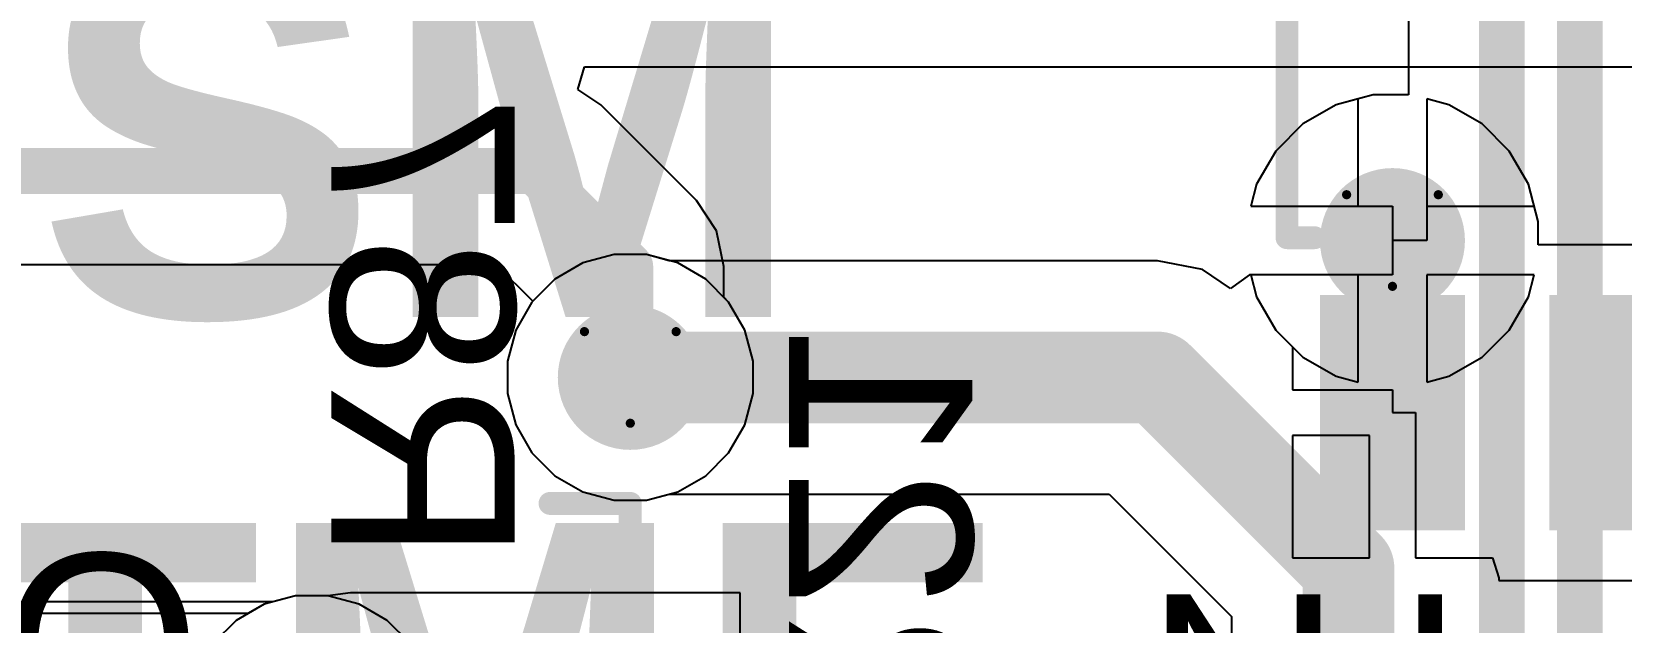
# Model space of a CAD drawing. Header units: inches. Extents: x -21 to 276, y -5 to 220.
# Drawn here: x 1.41 to 10.21, y 58.31 to 61.58 of the extents above; entities that cross this region are included whole.
import ezdxf

# ---------------------------------------------------------------- set-up
doc = ezdxf.new("R2010")
doc.units = ezdxf.units.IN
for name, color, linetype in [('Bottom Layer', 5, 'Continuous'), ('Bottom Overlay', 54, 'Continuous'), ('Bottom Paste', 16, 'Continuous'), ('Bottom Solder', 6, 'Continuous'), ('Drill Drawing', 1, 'Continuous'), ('Ground', 16, 'Continuous'), ('Power + Signal', 76, 'Continuous'), ('Top Layer', 1, 'Continuous'), ('Top Overlay', 2, 'Continuous'), ('Top Solder', 216, 'Continuous'), ('Via Holes', 16, 'Continuous')]:
    doc.layers.add(name, color=color, linetype=linetype)
doc.styles.add('Arial', font='', dxfattribs={"height": 0.2})
doc.styles.add('Arial_Bold', font='', dxfattribs={"height": 0.2})
doc.styles.get('Arial').set_extended_font_data('Arial')
doc.styles.get('Arial_Bold').set_extended_font_data('Arial', bold=True)

# ---------------------------------------------------------------- blocks, each defined once
blk = doc.blocks.new('SOP_16_150____B_59')
at = {"layer": 'Bottom Layer'}
for points in [[(-3.425, 4.745), (-2.325, 4.745), (-2.325, 4.145), (-3.425, 4.145)], [(-3.425, 3.475), (-2.325, 3.475), (-2.325, 2.875), (-3.425, 2.875)]]:
    blk.add_hatch(color=5, dxfattribs=at).paths.add_polyline_path(points)
at = {"layer": 'Bottom Paste'}
for points in [[(-3.425, 4.745), (-2.325, 4.745), (-2.325, 4.145), (-3.425, 4.145)], [(-3.425, 3.475), (-2.325, 3.475), (-2.325, 2.875), (-3.425, 2.875)]]:
    blk.add_hatch(color=16, dxfattribs=at).paths.add_polyline_path(points)
at = {"layer": 'Bottom Solder'}
for points in [[(-3.5266, 4.8466), (-2.2234, 4.8466), (-2.2234, 4.0434), (-3.5266, 4.0434)], [(-3.5266, 3.5766), (-2.2234, 3.5766), (-2.2234, 2.7734), (-3.5266, 2.7734)]]:
    blk.add_hatch(color=6, dxfattribs=at).paths.add_polyline_path(points)
at = {"layer": 'Bottom Overlay'}
for points in [[(-1.905, 5.0292, 0.127, 0.127, 0), (1.905, 5.0292, 0.127, 0.127, 0)], [(-1.905, 5.0292, 0.127, 0.127, 0), (-1.905, 4.8768, 0.127, 0.127, 0)]]:
    blk.add_lwpolyline(points, format="xyseb", dxfattribs=at)
for points in [[(-1.9367, 5.0292, 0.0635, 0.0635, 1), (-1.8733, 5.0292, 0.0635, 0.0635, 1)], [(-1.9367, 5.0292, 0.0635, 0.0635, 1), (-1.8733, 5.0292, 0.0635, 0.0635, 1)], [(-1.9367, 4.8768, 0.0635, 0.0635, 1), (-1.8733, 4.8768, 0.0635, 0.0635, 1)]]:
    blk.add_lwpolyline(points, format="xyseb", close=True, dxfattribs=at)

msp = doc.modelspace()

# ---------------------------------------------------------------- hatches: boundary and pattern name
at = {"layer": 'Bottom Layer'}
h = msp.add_hatch(color=5, dxfattribs=at)
edge = h.paths.add_edge_path()
edge.add_arc((8.9444, 60.4256), 0.3, 0, 360)
h = msp.add_hatch(color=5, dxfattribs=at)
edge = h.paths.add_edge_path()
edge.add_arc((4.7219, 59.6665), 0.3, 0, 360)
at = {"layer": 'Bottom Solder'}
h = msp.add_hatch(color=6, dxfattribs=at)
edge = h.paths.add_edge_path()
edge.add_arc((8.9444, 60.4256), 0.4016, 0, 360)
h = msp.add_hatch(color=6, dxfattribs=at)
edge = h.paths.add_edge_path()
edge.add_arc((4.7219, 59.6665), 0.4016, 0, 360)
at = {"layer": 'Ground'}
h = msp.add_hatch(color=16, dxfattribs=at)
edge = h.paths.add_edge_path()
edge.add_arc((8.9444, 60.4256), 0.3, 0, 360)
h = msp.add_hatch(color=16, dxfattribs=at)
edge = h.paths.add_edge_path()
edge.add_arc((4.7219, 59.6665), 0.3, 0, 360)
at = {"layer": 'Power + Signal'}
h = msp.add_hatch(color=76, dxfattribs=at)
edge = h.paths.add_edge_path()
edge.add_arc((8.9444, 60.4256), 0.3, 0, 360)
h = msp.add_hatch(color=76, dxfattribs=at)
edge = h.paths.add_edge_path()
edge.add_arc((4.7219, 59.6665), 0.3, 0, 360)
at = {"layer": 'Top Layer'}
h = msp.add_hatch(color=1, dxfattribs=at)
edge = h.paths.add_edge_path()
edge.add_arc((8.9444, 60.4256), 0.3, 0, 360)
h = msp.add_hatch(color=1, dxfattribs=at)
edge = h.paths.add_edge_path()
edge.add_arc((4.7219, 59.6665), 0.3, 0, 360)
at = {"layer": 'Top Solder'}
h = msp.add_hatch(color=216, dxfattribs=at)
edge = h.paths.add_edge_path()
edge.add_arc((8.9444, 60.4256), 0.4016, 0, 360)
h = msp.add_hatch(color=216, dxfattribs=at)
edge = h.paths.add_edge_path()
edge.add_arc((4.7219, 59.6665), 0.4016, 0, 360)
at = {"layer": 'Via Holes'}
h = msp.add_hatch(color=7, dxfattribs=at)
edge = h.paths.add_edge_path()
edge.add_arc((8.9444, 60.4256), 0.15, 0, 360)
h = msp.add_hatch(color=7, dxfattribs=at)
edge = h.paths.add_edge_path()
edge.add_arc((4.7219, 59.6665), 0.15, 0, 360)

# ---------------------------------------------------------------- linework, layer by layer
at = {"layer": 'Bottom Layer'}
for p, q in [((4.4304, 61.2624), (4.4689, 61.3894)), ((4.4689, 61.3894), (18.837, 61.3894)), ((4.5578, 61.1773), (4.4304, 61.2624)), ((8.7539, 61.2111), (8.6325, 61.1785)), ((8.7539, 60.6161), (8.7539, 61.2111)), ((9.2563, 61.1785), (9.1349, 61.2111)), ((9.1349, 61.2111), (9.1349, 60.4256)), ((5.0881, 60.6469), (4.5578, 61.1773)), ((8.6325, 61.1785), (8.4483, 61.0722)), ((9.4405, 61.0722), (9.2563, 61.1785)), ((8.4483, 61.0722), (8.2978, 60.9217)), ((9.5909, 60.9217), (9.4405, 61.0722)), ((8.2978, 60.9217), (8.1914, 60.7375)), ((9.6973, 60.7375), (9.5909, 60.9217)), ((8.1914, 60.7375), (8.1589, 60.6161)), ((9.7524, 60.532), (9.6973, 60.7375)), ((5.2004, 60.4789), (5.0881, 60.6469)), ((8.1589, 60.6161), (8.7539, 60.6161)), ((9.7524, 60.4022), (9.7524, 60.532)), ((5.2398, 60.2807), (5.2004, 60.4789)), ((9.1349, 60.4256), (8.9444, 60.4256)), ((8.9444, 60.4256), (8.9444, 60.2351)), ((14.6134, 60.4022), (9.7524, 60.4022)), ((0.8068, 60.2931), (3.977, 60.2931)), ((3.977, 60.2931), (4.1812, 60.0889)), ((5.2398, 60.1116), (5.2398, 60.2807)), ((8.9444, 60.2351), (8.1589, 60.2351)), ((8.1589, 60.2351), (8.1914, 60.1137)), ((4.1769, 60.0846), (4.0873, 59.9294)), ((4.1812, 60.0889), (4.1769, 60.0846)), ((5.2668, 60.0846), (5.2398, 60.1116)), ((5.3565, 59.9294), (5.2668, 60.0846)), ((8.1914, 60.1137), (8.2978, 59.9295)), ((4.0873, 59.9294), (4.0409, 59.7562)), ((5.4029, 59.7562), (5.3565, 59.9294)), ((8.2978, 59.9295), (8.3904, 59.8369)), ((8.3904, 59.8369), (8.3904, 59.5982)), ((4.0409, 59.7562), (4.0409, 59.5768)), ((5.4029, 59.5768), (5.4029, 59.7562)), ((4.0409, 59.5768), (4.0873, 59.4036)), ((5.3565, 59.4036), (5.4029, 59.5768)), ((8.3904, 59.5982), (8.9444, 59.5982)), ((8.9444, 59.5982), (8.9444, 59.4712)), ((8.9444, 59.4712), (9.0714, 59.4712)), ((9.0714, 59.4712), (9.0714, 58.6672)), ((4.0873, 59.4036), (4.1769, 59.2484)), ((5.2668, 59.2484), (5.3565, 59.4036)), ((8.8174, 59.3442), (8.3904, 59.3442)), ((8.3904, 59.3442), (8.3904, 58.6672)), ((8.8174, 58.6672), (8.8174, 59.3442)), ((4.1769, 59.2484), (4.3037, 59.1216)), ((5.14, 59.1216), (5.2668, 59.2484)), ((4.3037, 59.1216), (4.459, 59.0319)), ((4.9847, 59.0319), (5.14, 59.1216)), ((4.459, 59.0319), (4.6322, 58.9855)), ((4.8115, 58.9855), (4.9847, 59.0319)), ((4.6322, 58.9855), (4.8115, 58.9855)), ((8.3904, 58.6672), (8.8174, 58.6672)), ((9.0714, 58.6672), (9.4984, 58.6672)), ((9.4984, 58.6672), (9.5334, 58.5547)), ((3.1725, 58.4727), (3.0462, 58.4552)), ((3.1725, 58.4727), (3.1725, 58.4727)), ((5.3315, 58.4727), (3.1725, 58.4727)), ((5.3315, 57.9749), (5.3315, 58.4727)), ((9.5334, 58.5547), (9.5334, 58.5402)), ((9.5334, 58.5402), (18.5154, 58.5402)), ((2.7417, 58.4216), (0.6671, 58.4216)), ((2.8669, 58.4552), (2.7417, 58.4216)), ((3.0462, 58.4552), (2.8669, 58.4552))]:
    msp.add_line(p, q, dxfattribs=at)
for points in [[(0.2908, 60.811, 0.254, 0.254, 0), (4.1915, 60.811, 0.254, 0.254, 0)], [(4.1915, 60.811, 0.254, 0.254, 0), (4.7219, 60.2807, 0.254, 0.254, 0)], [(8.9444, 59.4712, 0.4572, 0.4572, 0), (8.9444, 60.4256, 0.4572, 0.4572, 0)], [(4.7219, 59.6665, 0.254, 0.254, 0), (4.7219, 60.2807, 0.254, 0.254, 0)]]:
    msp.add_lwpolyline(points, format="xyseb", dxfattribs=at)
for points in [[(4.128, 60.811, 0.127, 0.127, 1), (4.255, 60.811, 0.127, 0.127, 1)], [(4.128, 60.811, 0.127, 0.127, 1), (4.255, 60.811, 0.127, 0.127, 1)], [(8.8301, 60.4256, 0.2286, 0.2286, 1), (9.0587, 60.4256, 0.2286, 0.2286, 1)], [(4.6584, 60.2807, 0.127, 0.127, 1), (4.7854, 60.2807, 0.127, 0.127, 1)], [(4.6584, 60.2807, 0.127, 0.127, 1), (4.7854, 60.2807, 0.127, 0.127, 1)], [(4.6584, 59.6665, 0.127, 0.127, 1), (4.7854, 59.6665, 0.127, 0.127, 1)], [(8.8301, 59.4712, 0.2286, 0.2286, 1), (9.0587, 59.4712, 0.2286, 0.2286, 1)]]:
    msp.add_lwpolyline(points, format="xyseb", close=True, dxfattribs=at)
at = {"layer": 'Bottom Overlay'}
for points in [[(4.2774, 58.968, 0.127, 0.127, 0), (4.7219, 58.968, 0.127, 0.127, 0)], [(4.7219, 58.1806, 0.127, 0.127, 0), (4.7219, 58.968, 0.127, 0.127, 0)]]:
    msp.add_lwpolyline(points, format="xyseb", dxfattribs=at)
for points in [[(4.2456, 58.968, 0.0635, 0.0635, 1), (4.3091, 58.968, 0.0635, 0.0635, 1)], [(4.6901, 58.968, 0.0635, 0.0635, 1), (4.7536, 58.968, 0.0635, 0.0635, 1)], [(4.6901, 58.968, 0.0635, 0.0635, 1), (4.7536, 58.968, 0.0635, 0.0635, 1)]]:
    msp.add_lwpolyline(points, format="xyseb", close=True, dxfattribs=at)
at = {"layer": 'Drill Drawing'}
for points in [[(8.6904, 60.6796, 0.0508, 0.0508, 0), (9.1984, 60.6796, 0.0508, 0.0508, 0)], [(8.6904, 60.6796, 0.0508, 0.0508, 0), (8.9444, 60.1716, 0.0508, 0.0508, 0)], [(8.9444, 60.1716, 0.0508, 0.0508, 0), (9.1984, 60.6796, 0.0508, 0.0508, 0)], [(4.4679, 59.9205, 0.0508, 0.0508, 0), (4.9759, 59.9205, 0.0508, 0.0508, 0)], [(4.4679, 59.9205, 0.0508, 0.0508, 0), (4.7219, 59.4125, 0.0508, 0.0508, 0)], [(4.7219, 59.4125, 0.0508, 0.0508, 0), (4.9759, 59.9205, 0.0508, 0.0508, 0)]]:
    msp.add_lwpolyline(points, format="xyseb", dxfattribs=at)
for points in [[(8.6777, 60.6796, 0.0254, 0.0254, 1), (8.7031, 60.6796, 0.0254, 0.0254, 1)], [(8.6777, 60.6796, 0.0254, 0.0254, 1), (8.7031, 60.6796, 0.0254, 0.0254, 1)], [(9.1857, 60.6796, 0.0254, 0.0254, 1), (9.2111, 60.6796, 0.0254, 0.0254, 1)], [(9.1857, 60.6796, 0.0254, 0.0254, 1), (9.2111, 60.6796, 0.0254, 0.0254, 1)], [(8.9317, 60.1716, 0.0254, 0.0254, 1), (8.9571, 60.1716, 0.0254, 0.0254, 1)], [(8.9317, 60.1716, 0.0254, 0.0254, 1), (8.9571, 60.1716, 0.0254, 0.0254, 1)], [(4.4552, 59.9205, 0.0254, 0.0254, 1), (4.4806, 59.9205, 0.0254, 0.0254, 1)], [(4.4552, 59.9205, 0.0254, 0.0254, 1), (4.4806, 59.9205, 0.0254, 0.0254, 1)], [(4.9632, 59.9205, 0.0254, 0.0254, 1), (4.9886, 59.9205, 0.0254, 0.0254, 1)], [(4.9632, 59.9205, 0.0254, 0.0254, 1), (4.9886, 59.9205, 0.0254, 0.0254, 1)], [(4.7092, 59.4125, 0.0254, 0.0254, 1), (4.7346, 59.4125, 0.0254, 0.0254, 1)], [(4.7092, 59.4125, 0.0254, 0.0254, 1), (4.7346, 59.4125, 0.0254, 0.0254, 1)]]:
    msp.add_lwpolyline(points, format="xyseb", close=True, dxfattribs=at)
at = {"layer": 'Ground'}
for p, q in [((8.7539, 61.2111), (8.6325, 61.1785)), ((8.7539, 60.6161), (8.7539, 61.2111)), ((9.2563, 61.1785), (9.1349, 61.2111)), ((9.1349, 61.2111), (9.1349, 60.6161)), ((8.6325, 61.1785), (8.4483, 61.0722)), ((9.4405, 61.0722), (9.2563, 61.1785)), ((8.4483, 61.0722), (8.2978, 60.9217)), ((9.5909, 60.9217), (9.4405, 61.0722)), ((8.2978, 60.9217), (8.1914, 60.7375)), ((9.6973, 60.7375), (9.5909, 60.9217)), ((8.1914, 60.7375), (8.1589, 60.6161)), ((9.7298, 60.6161), (9.6973, 60.7375)), ((8.1589, 60.6161), (8.7539, 60.6161)), ((9.1349, 60.6161), (9.7298, 60.6161)), ((4.6322, 60.3475), (4.459, 60.3011)), ((4.8115, 60.3475), (4.6322, 60.3475)), ((4.9847, 60.3011), (4.8115, 60.3475)), ((4.459, 60.3011), (4.3037, 60.2114)), ((5.14, 60.2114), (4.9847, 60.3011)), ((8.7539, 60.2351), (8.1589, 60.2351)), ((8.1589, 60.2351), (8.1914, 60.1137)), ((8.7539, 59.6401), (8.7539, 60.2351)), ((9.7298, 60.2351), (9.1349, 60.2351)), ((9.1349, 60.2351), (9.1349, 59.6401)), ((9.6973, 60.1137), (9.7298, 60.2351)), ((4.3037, 60.2114), (4.1769, 60.0846)), ((5.2668, 60.0846), (5.14, 60.2114)), ((4.1769, 60.0846), (4.0873, 59.9294)), ((5.3565, 59.9294), (5.2668, 60.0846)), ((8.1914, 60.1137), (8.2978, 59.9295)), ((9.5909, 59.9295), (9.6973, 60.1137)), ((4.0873, 59.9294), (4.0409, 59.7562)), ((5.4029, 59.7562), (5.3565, 59.9294)), ((8.2978, 59.9295), (8.4483, 59.779)), ((9.4405, 59.779), (9.5909, 59.9295)), ((4.0409, 59.7562), (4.0409, 59.5768)), ((5.4029, 59.5768), (5.4029, 59.7562)), ((8.4483, 59.779), (8.6325, 59.6727)), ((9.2563, 59.6727), (9.4405, 59.779)), ((8.6325, 59.6727), (8.7539, 59.6401)), ((9.1349, 59.6401), (9.2563, 59.6727)), ((4.0409, 59.5768), (4.0873, 59.4036)), ((5.3565, 59.4036), (5.4029, 59.5768)), ((4.0873, 59.4036), (4.1769, 59.2484)), ((5.2668, 59.2484), (5.3565, 59.4036)), ((4.1769, 59.2484), (4.3037, 59.1216)), ((5.14, 59.1216), (5.2668, 59.2484)), ((4.3037, 59.1216), (4.459, 59.0319)), ((4.9847, 59.0319), (5.14, 59.1216)), ((4.459, 59.0319), (4.6322, 58.9855)), ((4.8115, 58.9855), (4.9847, 59.0319)), ((4.6322, 58.9855), (4.8115, 58.9855)), ((2.6937, 58.4088), (2.5384, 58.3191)), ((2.8669, 58.4552), (2.6937, 58.4088)), ((3.0462, 58.4552), (2.8669, 58.4552)), ((3.2194, 58.4088), (3.0462, 58.4552)), ((3.3747, 58.3191), (3.2194, 58.4088)), ((2.5384, 58.3191), (2.4116, 58.1923)), ((3.5015, 58.1923), (3.3747, 58.3191))]:
    msp.add_line(p, q, dxfattribs=at)
at = {"layer": 'Power + Signal'}
for p, q in [((9.0324, 62.0533), (9.0324, 61.2336)), ((8.838, 61.2336), (8.6325, 61.1785)), ((9.0324, 61.2336), (8.838, 61.2336)), ((8.6325, 61.1785), (8.4483, 61.0722)), ((8.4483, 61.0722), (8.2978, 60.9217)), ((8.2978, 60.9217), (8.1914, 60.7375)), ((8.1914, 60.7375), (8.1589, 60.6161)), ((8.1589, 60.6161), (8.9444, 60.6161)), ((8.9444, 60.6161), (8.9444, 60.2351)), ((4.6322, 60.3475), (4.459, 60.3011)), ((4.8115, 60.3475), (4.6322, 60.3475)), ((4.9368, 60.3139), (4.8115, 60.3475)), ((4.459, 60.3011), (4.3037, 60.2114)), ((7.6435, 60.3139), (4.9368, 60.3139)), ((7.8913, 60.2647), (7.6435, 60.3139)), ((8.0475, 60.1603), (7.8913, 60.2647)), ((8.1519, 60.2351), (8.0475, 60.1603)), ((8.9444, 60.2351), (8.1519, 60.2351)), ((4.3037, 60.2114), (4.1769, 60.0846)), ((4.1769, 60.0846), (4.0873, 59.9294)), ((4.0873, 59.9294), (4.0409, 59.7562)), ((4.0409, 59.7562), (4.0409, 59.5768)), ((4.0409, 59.5768), (4.0873, 59.4036)), ((4.0873, 59.4036), (4.1769, 59.2484)), ((4.1769, 59.2484), (4.3037, 59.1216)), ((4.3037, 59.1216), (4.459, 59.0319)), ((4.459, 59.0319), (4.6322, 58.9855)), ((4.8115, 58.9855), (4.9368, 59.0191)), ((4.9368, 59.0191), (7.3753, 59.0191)), ((7.3753, 59.0191), (8.0535, 58.3409)), ((4.6322, 58.9855), (4.8115, 58.9855)), ((2.6937, 58.4088), (2.5384, 58.3191)), ((2.8669, 58.4552), (2.6937, 58.4088)), ((3.0462, 58.4552), (2.8669, 58.4552)), ((3.2194, 58.4088), (3.0462, 58.4552)), ((3.3747, 58.3191), (3.2194, 58.4088)), ((2.5384, 58.3191), (2.4116, 58.1923)), ((3.5015, 58.1923), (3.3747, 58.3191)), ((8.0535, 58.3409), (8.0535, 52.3248))]:
    msp.add_line(p, q, dxfattribs=at)
for points in [[(9.5504, 48.7725, 0.254, 0.254, 0), (9.5504, 62.0533, 0.254, 0.254, 0)], [(9.9822, 48.9514, 0.254, 0.254, 0), (9.9822, 61.8744, 0.254, 0.254, 0)], [(4.7219, 59.6665, 0.508, 0.508, 0), (7.6435, 59.6665, 0.508, 0.508, 0)], [(7.6435, 59.6665, 0.508, 0.508, 0), (8.7009, 58.6091, 0.508, 0.508, 0)], [(8.7009, 47.4905, 0.508, 0.508, 0), (8.7009, 58.6091, 0.508, 0.508, 0)]]:
    msp.add_lwpolyline(points, format="xyseb", dxfattribs=at)
for points in [[(4.5949, 59.6665, 0.254, 0.254, 1), (4.8489, 59.6665, 0.254, 0.254, 1)], [(7.5165, 59.6665, 0.254, 0.254, 1), (7.7705, 59.6665, 0.254, 0.254, 1)], [(7.5165, 59.6665, 0.254, 0.254, 1), (7.7705, 59.6665, 0.254, 0.254, 1)], [(8.5739, 58.6091, 0.254, 0.254, 1), (8.8279, 58.6091, 0.254, 0.254, 1)], [(8.5739, 58.6091, 0.254, 0.254, 1), (8.8279, 58.6091, 0.254, 0.254, 1)]]:
    msp.add_lwpolyline(points, format="xyseb", close=True, dxfattribs=at)
at = {"layer": 'Top Layer'}
for p, q in [((8.7539, 61.2111), (8.6325, 61.1785)), ((8.7539, 60.6161), (8.7539, 61.2111)), ((9.2563, 61.1785), (9.1349, 61.2111)), ((9.1349, 61.2111), (9.1349, 60.6161)), ((8.6325, 61.1785), (8.4483, 61.0722)), ((9.4405, 61.0722), (9.2563, 61.1785)), ((8.4483, 61.0722), (8.2978, 60.9217)), ((9.5909, 60.9217), (9.4405, 61.0722)), ((8.2978, 60.9217), (8.1914, 60.7375)), ((9.6973, 60.7375), (9.5909, 60.9217)), ((8.1914, 60.7375), (8.1589, 60.6161)), ((9.7298, 60.6161), (9.6973, 60.7375)), ((8.1589, 60.6161), (8.7539, 60.6161)), ((9.1349, 60.6161), (9.7298, 60.6161)), ((4.6322, 60.3475), (4.459, 60.3011)), ((4.8115, 60.3475), (4.6322, 60.3475)), ((4.9847, 60.3011), (4.8115, 60.3475)), ((4.459, 60.3011), (4.3037, 60.2114)), ((5.14, 60.2114), (4.9847, 60.3011)), ((8.7539, 60.2351), (8.1589, 60.2351)), ((8.1589, 60.2351), (8.1914, 60.1137)), ((8.7539, 59.6401), (8.7539, 60.2351)), ((9.7298, 60.2351), (9.1349, 60.2351)), ((9.1349, 60.2351), (9.1349, 59.6401)), ((9.6973, 60.1137), (9.7298, 60.2351)), ((4.3037, 60.2114), (4.1769, 60.0846)), ((5.2668, 60.0846), (5.14, 60.2114)), ((4.1769, 60.0846), (4.0873, 59.9294)), ((5.3565, 59.9294), (5.2668, 60.0846)), ((8.1914, 60.1137), (8.2978, 59.9295)), ((9.5909, 59.9295), (9.6973, 60.1137)), ((4.0873, 59.9294), (4.0409, 59.7562)), ((5.4029, 59.7562), (5.3565, 59.9294)), ((8.2978, 59.9295), (8.4483, 59.779)), ((9.4405, 59.779), (9.5909, 59.9295)), ((4.0409, 59.7562), (4.0409, 59.5768)), ((5.4029, 59.5768), (5.4029, 59.7562)), ((8.4483, 59.779), (8.6325, 59.6727)), ((9.2563, 59.6727), (9.4405, 59.779)), ((8.6325, 59.6727), (8.7539, 59.6401)), ((9.1349, 59.6401), (9.2563, 59.6727)), ((4.0409, 59.5768), (4.0873, 59.4036)), ((5.3565, 59.4036), (5.4029, 59.5768)), ((4.0873, 59.4036), (4.1769, 59.2484)), ((5.2668, 59.2484), (5.3565, 59.4036)), ((4.1769, 59.2484), (4.3037, 59.1216)), ((5.14, 59.1216), (5.2668, 59.2484)), ((4.3037, 59.1216), (4.459, 59.0319)), ((4.9847, 59.0319), (5.14, 59.1216)), ((4.459, 59.0319), (4.6322, 58.9855)), ((4.8115, 58.9855), (4.9847, 59.0319)), ((4.6322, 58.9855), (4.8115, 58.9855)), ((2.6937, 58.4088), (2.6038, 58.3569)), ((2.8669, 58.4552), (2.6937, 58.4088)), ((3.0462, 58.4552), (2.8669, 58.4552)), ((3.2194, 58.4088), (3.0462, 58.4552)), ((3.3747, 58.3191), (3.2194, 58.4088)), ((2.6038, 58.3569), (-1.2271, 58.3569)), ((3.5015, 58.1923), (3.3747, 58.3191))]:
    msp.add_line(p, q, dxfattribs=at)

# ---------------------------------------------------------------- block references
at = {"rotation": 90}
msp.add_blockref('SOP_16_150____B_59', (13.3894, 62.3462), dxfattribs=at)

# ---------------------------------------------------------------- texts
at = {"layer": 'Bottom Overlay', "style": 'Arial', "text_generation_flag": 2}
for s, p in [('R87', (3.065, 58.6353)), ('R21', (5.6004, 57.3559))]:
    msp.add_text(s, height=1.016, rotation=270, dxfattribs=at).set_placement(p)
for s, p in [('Q1', (2.3424, 57.6728)), ('U4', (9.3288, 57.4472))]:
    msp.add_text(s, height=1.016, dxfattribs=at).set_placement(p)
at = {"layer": 'Top Overlay', "style": 'Arial_Bold'}
for s, p in [('GSM', (-0.7742, 60.0016)), ('DTMF', (-1.1044, 56.8266))]:
    msp.add_text(s, height=2.032, dxfattribs=at).set_placement(p)

doc.saveas('drawing.dxf')
